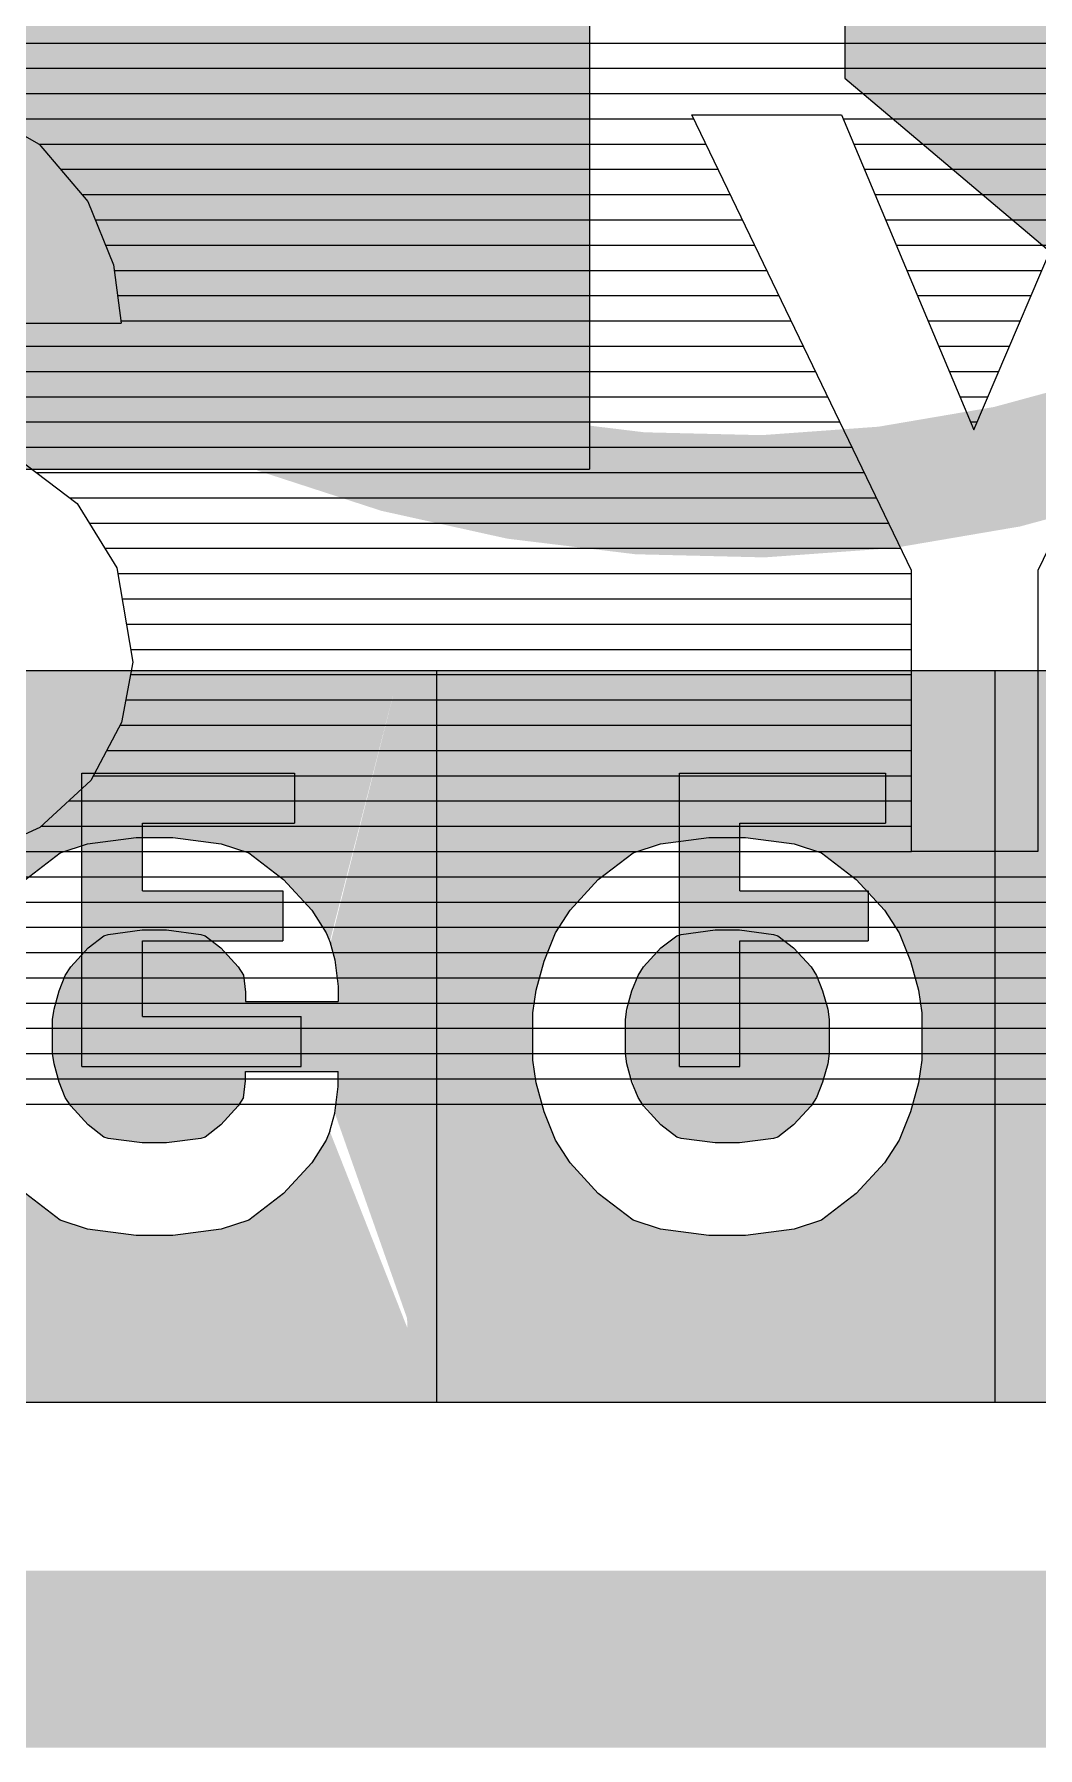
# Model space of a CAD drawing. Header units: inches. Extents: x 2625 to 3066, y 1222 to 1501.
# Drawn here: x 2754.82 to 2760.89, y 1228.25 to 1238.63 of the extents above; entities that cross this region are included whole.
import ezdxf

# ---------------------------------------------------------------- set-up
doc = ezdxf.new("R2010")
doc.units = ezdxf.units.IN
doc.header["$MEASUREMENT"] = 0
for name, color, linetype in [('WLogo Century', 7, 'Continuous'), ('WLogo RAE', 7, 'Continuous'), ('WLogoTSI', 7, 'Continuous')]:
    doc.layers.add(name, color=color, linetype=linetype)

# ---------------------------------------------------------------- blocks, each defined once
blk = doc.blocks.new('L-C')
for p, q in [((0.1270324163442094, 1.65340884153284), (0.1932816711124614, 1.65340884153284)), ((0.1932816711124614, 1.65340884153284), (0.1932816711124619, 1.605370372662967)), ((0.1383077772979617, 1.639704439161348), (0.1554452084233568, 1.639704439161348)), ((0.1383077772979617, 1.639704439161348), (0.1383077772979617, 1.603826664443519)), ((0.1554452084233568, 1.639704439161348), (0.1554452084233573, 1.608005729027745)), ((0.166720192852748, 1.639704439161348), (0.1820083998689288, 1.63970443916135)), ((0.1667201928527484, 1.63970443916135), (0.1667201928527484, 1.608005729027744)), ((0.1820083998689288, 1.63970443916135), (0.1820083998689293, 1.605370372662967)), ((0.1667201928527484, 1.608005729027744), (0.1554452084233573, 1.608005729027745)), ((0.1270324163442094, 1.603826664443515), (0.1383077772979617, 1.603826664443519)), ((0.1932816711124619, 1.605370372662967), (0.1820083998689293, 1.605370372662967)), ((0.1270324163442094, 1.518383881119674), (0.1932816711124614, 1.518383881119674)), ((0.1932816711124614, 1.518383881119674), (0.1932816711124619, 1.471800720316188)), ((0.1270324163442089, 1.504679478748179), (0.1554452084233568, 1.504679478748179)), ((0.1554452084233568, 1.504679478748179), (0.1554452084233573, 1.475695119289398)), ((0.1667201928527484, 1.504679478748181), (0.1667201928527484, 1.475695119289396)), ((0.166720192852748, 1.504679478748179), (0.1820083998689288, 1.504679478748181)), ((0.1820083998689288, 1.504679478748181), (0.1820083998689293, 1.471800720316188)), ((0.1667201928527484, 1.475695119289396), (0.1554452084233573, 1.475695119289398)), ((0.1932816711124619, 1.471800720316188), (0.1820083998689293, 1.471800720316188))]:
    blk.add_line(p, q)
at = {"linetype": 'Continuous'}
for p, q in [((0.1270324163442094, 1.65340884153284), (0.1270324163442094, 1.603826664443515)), ((0.1270324163442094, 1.518383881119674), (0.1270324163442089, 1.504679478748179))]:
    blk.add_line(p, q, dxfattribs=at)
at = {"const_width": 0.027645}
blk.add_lwpolyline([(0.7639685915227004, 1.320756006249591, 2.151008976655393), (0.323633761787711, 1.320756006249589, 2.249999834486906)], format="xyb", dxfattribs=at)
at = {"linetype": 'Continuous'}
for points in [[(0.1932816711124614, 1.65340884153284), (0.1820083998689288, 1.63970443916135), (0.1270324163442094, 1.65340884153284), (0.1383077772979617, 1.639704439161348)], [(0.1383077772979617, 1.639704439161348), (0.1383077772979617, 1.603826664443519), (0.1270324163442094, 1.65340884153284), (0.1270324163442094, 1.603826664443515)], [(0.1932816711124614, 1.65340884153284), (0.1932816711124619, 1.605370372662967), (0.1820083998689288, 1.63970443916135), (0.1820083998689293, 1.605370372662967)], [(0.1667201928527484, 1.63970443916135), (0.1667201928527484, 1.608005729027744), (0.1554452084233568, 1.639704439161348), (0.1554452084233573, 1.608005729027745)], [(0.1932816711124614, 1.518383881119674), (0.1820083998689288, 1.504679478748181), (0.1270324163442094, 1.518383881119674), (0.1270324163442089, 1.504679478748179)], [(0.1932816711124614, 1.518383881119674), (0.1932816711124619, 1.471800720316188), (0.1820083998689288, 1.504679478748181), (0.1820083998689293, 1.471800720316188)], [(0.1667201928527484, 1.504679478748181), (0.1667201928527484, 1.475695119289396), (0.1554452084233568, 1.504679478748179), (0.1554452084233573, 1.475695119289398)]]:
    blk.add_solid(points, dxfattribs=at)
blk = doc.blocks.new('L-RAE')
for p, q in [((0.0594479267226628, 1.705993330302196), (0.0594479267226626, 0.3093608324849608)), ((0.2703541088767609, 1.705607755315893), (0.2703541088767609, 1.540607755315894)), ((0.2248441578902917, 1.698751094915928), (0.2248441578902916, 1.046989262830203)), ((0.128244192307342, 1.618824253839928), (0.1320941331829861, 1.61834263094343)), ((0.1320941331829857, 1.61834263094343), (0.1341800829893552, 1.61834263094343)), ((0.1341800829893552, 1.61834263094343), (0.1341800829893551, 1.597426143293148)), ((0.1521197103648691, 1.61834263094343), (0.1500337605584997, 1.61834263094343)), ((0.1500337605584997, 1.61834263094343), (0.1500337605584997, 1.597426143293148)), ((0.1559696512405129, 1.618824253839928), (0.1521197103648687, 1.61834263094343)), ((0.1206587001936747, 1.599317424678783), (0.1247656874143372, 1.598179889856073)), ((0.1247656874143372, 1.598179889856073), (0.1307908986814555, 1.597426143293148)), ((0.1307908986814555, 1.597426143293148), (0.1341800829893551, 1.597426143293148)), ((0.1534229448663993, 1.597426143293148), (0.1500337605584997, 1.597426143293148)), ((0.1594481561335176, 1.598179889856073), (0.1534229448663993, 1.597426143293148)), ((0.1635551433541801, 1.599317424678783), (0.1594481561335176, 1.598179889856073)), ((0.2248441578902917, 1.575183048612383), (0.0594479267226628, 1.575183048612383)), ((0.8203541088767607, 1.540607755315893), (0.2703541088767609, 1.540607755315894)), ((0.358724897149575, 1.482960195971301), (0.2771518625300601, 1.386479585928517)), ((0.5700732106364556, 1.482960195971301), (0.358724897149575, 1.482960195971301)), ((0.2248441578902917, 1.449041690820527), (0.0594479267226628, 1.449041690820527))]:
    blk.add_line(p, q)
for points in [[(0.1206587001936747, 1.599317424678783), (0.1186782324439856, 1.600108989170254), (0.1135610108823218, 1.603396031335904), (0.1066162243324208, 1.609787498786228), (0.1005852202766384, 1.617639883658098), (0.0985748805151472, 1.623848743040576), (0.0971128193873423, 1.63480555319712), (0.0971128193873423, 1.638943388559949), (0.0971128193873423, 1.64308122392278), (0.0985748805151472, 1.654038034079323), (0.1005852202766384, 1.660246893461801), (0.1066162243324208, 1.66809927833367)], [(0.1775976192154341, 1.66809927833367), (0.1836286232712165, 1.660246893461801), (0.1856389630327077, 1.654038034079323), (0.1871010241605126, 1.64308122392278), (0.1871010241605126, 1.638943388559949), (0.1871010241605126, 1.63480555319712), (0.1856389630327077, 1.623848743040576), (0.1836286232712165, 1.617639883658098), (0.1775976192154341, 1.609787498786228), (0.1706528326655331, 1.603396031335904), (0.1655356111038692, 1.600108989170254), (0.1632253921501813, 1.599185627862528)], [(0.1282991490042411, 1.618788952460494), (0.1263911105331017, 1.62001457906914), (0.1221067708341767, 1.623957568178316), (0.1193725633524186, 1.627517514294706), (0.1190572702619083, 1.628491285246633), (0.1180293070376237, 1.636194928878351), (0.1180293070376237, 1.641691848241549), (0.1190572702619084, 1.649395491873266), (0.1193725633524186, 1.650369262825194), (0.1221067708341765, 1.653929208941581), (0.1263911105331022, 1.657872198050759), (0.1282991490042408, 1.659097824659405), (0.1317732891196089, 1.660486388524762), (0.1359467579639684, 1.661644768832536), (0.1382593177619597, 1.661974875596191), (0.1421069217740356, 1.661975887829963), (0.1459545257858953, 1.661974875596191), (0.1482670855838868, 1.661644768832536), (0.1524405544282461, 1.660486388524763), (0.1559146945436144, 1.659097824659405), (0.157822733014753, 1.657872198050759), (0.1621070727136784, 1.653929208941581), (0.1648412801954363, 1.650369262825194), (0.1651565732859465, 1.649395491873265), (0.1661845365102312, 1.641691848241549), (0.1661845365102312, 1.636194928878351), (0.1651565732859465, 1.628491285246632), (0.1648412801954363, 1.627517514294706), (0.1621070727136775, 1.623957568178316), (0.1578227330147527, 1.62001457906914), (0.1559696512405132, 1.618824253839928)]]:
    blk.add_lwpolyline(points)
for points in [[(0.1775976192154341, 1.480328408301359), (0.1706528326655331, 1.473936940851034), (0.1655356111038692, 1.470649898685385), (0.1591391031876545, 1.468093306417378), (0.1525598204981858, 1.466267172860141), (0.1474425989365219, 1.46553671414937), (0.1421069217739274, 1.465535310430952), (0.1367712446113329, 1.46553671414937), (0.131654023049669, 1.466267172860141), (0.1250747403602003, 1.468093306417378), (0.1186782324439856, 1.470649898685385), (0.1135610108823217, 1.473936940851034), (0.1066162243324207, 1.480328408301359), (0.1005852202766383, 1.488180793173229), (0.0985748805151471, 1.494389652555707), (0.0971128193873422, 1.505346462712251), (0.0971128193873422, 1.509484298075081), (0.0971128193873422, 1.513622133437911), (0.0985748805151472, 1.524578943594455), (0.1005852202766383, 1.530787802976933), (0.1066162243324208, 1.538640187848801), (0.1135610108823218, 1.545031655299126), (0.1186782324439856, 1.548318697464775), (0.1250747403602003, 1.550875289732783), (0.131654023049669, 1.552701423290019), (0.1367712446113329, 1.553431882000793), (0.1421069217739274, 1.55343328571921), (0.1474425989365219, 1.553431882000793), (0.1525598204981858, 1.552701423290019), (0.1591391031876545, 1.550875289732783), (0.1655356111038692, 1.548318697464775), (0.1706528326655331, 1.545031655299126), (0.1775976192154341, 1.538640187848801), (0.1836286232712165, 1.530787802976933), (0.1856389630327077, 1.524578943594455), (0.1871010241605126, 1.513622133437911), (0.1871010241605126, 1.509484298075081), (0.1871010241605126, 1.505346462712251), (0.1856389630327077, 1.494389652555707), (0.1836286232712165, 1.488180793173229)], [(0.1621070727136781, 1.494498477693448), (0.1578227330147534, 1.490555488584272), (0.1559146945436142, 1.489329861975626), (0.1524405544282463, 1.487941298110269), (0.1482670855838882, 1.486782917802494), (0.145954525785897, 1.486452811038839), (0.1421069217740811, 1.486451798805068), (0.1382593177619577, 1.486452811038839), (0.1359467579639681, 1.486782917802494), (0.131773289119608, 1.487941298110269), (0.1282991490042404, 1.489329861975626), (0.1263911105331011, 1.490555488584273), (0.1221067708341768, 1.494498477693448), (0.1193725633524185, 1.498058423809836), (0.1190572702619083, 1.499032194761765), (0.1180293070376236, 1.506735838393483), (0.1180293070376237, 1.512232757756679), (0.1190572702619083, 1.519936401388398), (0.1193725633524184, 1.520910172340323), (0.1221067708341766, 1.524470118456713), (0.1263911105331024, 1.52841310756589), (0.1282991490042396, 1.529638734174535), (0.1317732891196088, 1.531027298039894), (0.135946757963967, 1.532185678347668), (0.1382593177619577, 1.532515785111323), (0.1421069217740002, 1.532516797345094), (0.1459545257858956, 1.532515785111323), (0.1482670855838876, 1.532185678347668), (0.1524405544282466, 1.531027298039894), (0.1559146945436141, 1.529638734174536), (0.157822733014753, 1.528413107565889), (0.1621070727136782, 1.524470118456713), (0.1648412801954363, 1.520910172340324), (0.1651565732859465, 1.519936401388398), (0.1661845365102311, 1.512232757756679), (0.1661845365102311, 1.506735838393483), (0.1651565732859465, 1.499032194761764), (0.1648412801954364, 1.498058423809836)]]:
    blk.add_lwpolyline(points, close=True)
for points in [[(0.1005852202766384, 1.660246893461801), (0.0985748805151472, 1.654038034079323), (0.0858898469887632, 1.705993330302196), (0.0594479267226628, 1.705993330302196)], [(0.0985748805151472, 1.654038034079323), (0.0971128193873423, 1.64308122392278), (0.0594479267226628, 1.705993330302196), (0.0594479267226628, 1.664249861217659)], [(0.0969004866800218, 1.419451067027273), (0.0969549085601742, 1.348222763212031), (0.0594479267226628, 1.705993330302196), (0.0594479267226627, 1.315692258758387)], [(0.1066162243324208, 1.66809927833367), (0.1005852202766384, 1.660246893461801), (0.0858898469887632, 1.705993330302196), (0.1005852202766384, 1.660246893461801)], [(0.2703541088767609, 1.705607755315893), (0.2703541088767609, 1.540607755315894), (0.8203541088767607, 1.705607755315893), (0.8203541088767607, 1.540607755315893)], [(0.1775976192154341, 1.66809927833367), (0.1836286232712165, 1.660246893461801), (0.2248441578902917, 1.698920831610938), (0.2248441578902917, 1.675279937572514)], [(0.1836286232712165, 1.660246893461801), (0.1856389630327077, 1.654038034079323), (0.2248441578902917, 1.675279937572514), (0.1856389630327077, 1.654038034079323)], [(0.1856389630327077, 1.654038034079323), (0.1871010241605126, 1.64308122392278), (0.2248441578902917, 1.675279937572514), (0.2248441578902917, 1.640962506595269)], [(0.0971128193873423, 1.64308122392278), (0.0971128193873423, 1.63480555319712), (0.0594479267226628, 1.664249861217659), (0.0594479267226628, 1.62308128353849)], [(0.1459545257858953, 1.661974875596191), (0.1524405544282461, 1.660486388524763), (0.1282991490042411, 1.618788952460494), (0.1320941331829861, 1.61834263094343)], [(0.1320941331829861, 1.61834263094343), (0.1341800829893552, 1.61834263094343), (0.1459545257858953, 1.661974875596191), (0.1341800829893552, 1.61834263094343)], [(0.1500337605584997, 1.61834263094343), (0.1341800829893552, 1.61834263094343), (0.1459545257858953, 1.661974875596191), (0.1382593177619597, 1.661974875596191)], [(0.1521197103648691, 1.61834263094343), (0.1500337605584997, 1.61834263094343), (0.1382593177619597, 1.661974875596191), (0.1359467579639684, 1.661644768832536)], [(0.1559146945436144, 1.659097824659405), (0.157822733014753, 1.657872198050759), (0.1221067708341767, 1.623957568178316), (0.1263911105331017, 1.62001457906914)], [(0.1524405544282461, 1.660486388524763), (0.1559146945436144, 1.659097824659405), (0.1263911105331017, 1.62001457906914), (0.128244192307342, 1.618824253839928)], [(0.1621070727136775, 1.623957568178316), (0.1578227330147527, 1.62001457906914), (0.1282991490042408, 1.659097824659405), (0.1263911105331022, 1.657872198050759)], [(0.1578227330147527, 1.62001457906914), (0.1559696512405132, 1.618824253839928), (0.1317732891196089, 1.660486388524762), (0.1282991490042408, 1.659097824659405)], [(0.1559696512405129, 1.618824253839928), (0.1521197103648691, 1.61834263094343), (0.1359467579639684, 1.661644768832536), (0.1317732891196089, 1.660486388524762)], [(0.1190572702619083, 1.628491285246633), (0.1193725633524186, 1.627517514294706), (0.157822733014753, 1.657872198050759), (0.1193725633524186, 1.627517514294706)], [(0.157822733014753, 1.657872198050759), (0.1621070727136784, 1.653929208941581), (0.1193725633524186, 1.627517514294706), (0.1221067708341767, 1.623957568178316)], [(0.1648412801954363, 1.627517514294706), (0.1621070727136775, 1.623957568178316), (0.1263911105331022, 1.657872198050759), (0.1221067708341765, 1.653929208941581)], [(0.1621070727136784, 1.653929208941581), (0.1648412801954363, 1.650369262825194), (0.1180293070376237, 1.636194928878351), (0.1190572702619083, 1.628491285246633)], [(0.1648412801954363, 1.650369262825194), (0.1661845365102312, 1.641691848241549), (0.1180293070376237, 1.641691848241549), (0.1180293070376237, 1.636194928878351)], [(0.1193725633524186, 1.650369262825194), (0.1190572702619084, 1.649395491873266), (0.1661845365102312, 1.641691848241549), (0.1190572702619084, 1.649395491873266)], [(0.1661845365102312, 1.636194928878351), (0.1651565732859465, 1.628491285246632), (0.1221067708341765, 1.653929208941581), (0.1193725633524186, 1.650369262825194)], [(0.1651565732859465, 1.628491285246632), (0.1648412801954363, 1.627517514294706), (0.1193725633524186, 1.650369262825194), (0.1648412801954363, 1.627517514294706)], [(0.1661845365102312, 1.641691848241549), (0.1661845365102312, 1.636194928878351), (0.1190572702619084, 1.649395491873266), (0.1180293070376237, 1.641691848241549)], [(0.1871010241605126, 1.64308122392278), (0.1871010241605126, 1.63480555319712), (0.2248441578902917, 1.640962506595269), (0.1871010241605126, 1.63480555319712)], [(0.1856389630327077, 1.623848743040576), (0.1836286232712165, 1.617639883658098), (0.2248441578902917, 1.640962506595269), (0.2248441578902917, 1.614271170469128)], [(0.1871010241605126, 1.63480555319712), (0.1856389630327077, 1.623848743040576), (0.2248441578902917, 1.640962506595269), (0.1871010241605126, 1.63480555319712)], [(0.2248441578902917, 1.640962506595269), (0.1871010241605126, 1.63480555319712), (0.1856389630327077, 1.623848743040576), (0.1871010241605126, 1.63480555319712)], [(0.0971128193873423, 1.63480555319712), (0.0985748805151472, 1.623848743040576), (0.0594479267226628, 1.62308128353849), (0.0971128193873423, 1.63480555319712)], [(0.0594479267226628, 1.62308128353849), (0.0971128193873423, 1.63480555319712), (0.0985748805151472, 1.623848743040576)], [(0.0985748805151472, 1.623848743040576), (0.1005852202766384, 1.617639883658098), (0.0594479267226628, 1.62308128353849), (0.1005852202766384, 1.617639883658098)], [(0.1005852202766384, 1.617639883658098), (0.1066162243324208, 1.609787498786228), (0.0594479267226628, 1.62308128353849), (0.0594479267226628, 1.575183048612383)], [(0.1341800829893552, 1.61834263094343), (0.1341800829893551, 1.597426143293148), (0.1500337605584997, 1.61834263094343), (0.1500337605584997, 1.597426143293148)], [(0.1836286232712165, 1.617639883658098), (0.1775976192154341, 1.609787498786228), (0.2248441578902917, 1.614271170469128), (0.2248441578902917, 1.583576136619794)], [(0.1066162243324208, 1.609787498786228), (0.1135610108823218, 1.603396031335904), (0.0594479267226628, 1.575183048612383), (0.1135610108823218, 1.603396031335904)], [(0.1775976192154341, 1.609787498786228), (0.1706528326655331, 1.603396031335904), (0.2248441578902917, 1.583576136619794), (0.1706528326655331, 1.603396031335904)], [(0.1135610108823218, 1.603396031335904), (0.1186782324439856, 1.600108989170254), (0.0594479267226628, 1.575183048612383), (0.1186782324439856, 1.600108989170254)], [(0.1186782324439856, 1.600108989170254), (0.1247656874143372, 1.598179889856073), (0.0594479267226628, 1.575183048612383), (0.1206587001936747, 1.599317424678783)], [(0.1655356111038692, 1.600108989170254), (0.1635551433541801, 1.599317424678783), (0.2248441578902917, 1.583576136619794), (0.1655356111038692, 1.600108989170254)], [(0.2248441578902917, 1.583576136619794), (0.1655356111038692, 1.600108989170254), (0.1635551433541801, 1.599317424678783), (0.1655356111038692, 1.600108989170254)], [(0.1706528326655331, 1.603396031335904), (0.1655356111038692, 1.600108989170254), (0.2248441578902917, 1.583576136619794), (0.1706528326655331, 1.603396031335904)], [(0.2248441578902917, 1.583576136619794), (0.1706528326655331, 1.603396031335904), (0.1655356111038692, 1.600108989170254), (0.1706528326655331, 1.603396031335904)], [(0.1247656874143372, 1.598179889856073), (0.1307908986814555, 1.597426143293148), (0.0594479267226628, 1.575183048612383), (0.1307908986814555, 1.597426143293148)], [(0.1500337605584997, 1.597426143293148), (0.1341800829893551, 1.597426143293148), (0.2248441578902917, 1.575183048612383), (0.0594479267226628, 1.575183048612383)], [(0.1307908986814555, 1.597426143293148), (0.1307908986814555, 1.597426143293148), (0.0594479267226628, 1.575183048612383), (0.1341800829893551, 1.597426143293148)], [(0.1534229448663993, 1.597426143293148), (0.1500337605584997, 1.597426143293148), (0.2248441578902917, 1.575183048612383), (0.1500337605584997, 1.597426143293148)], [(0.1534229448663993, 1.597426143293148), (0.1594481561335176, 1.598179889856073), (0.2248441578902917, 1.575183048612383), (0.2248441578902917, 1.583576136619794)], [(0.1632253921501813, 1.599185627862528), (0.1594481561335176, 1.598179889856073), (0.2248441578902917, 1.583576136619794), (0.1594481561335176, 1.598179889856073)], [(0.2248441578902917, 1.585152449697113), (0.2248441578902917, 1.562444310728954), (0.0594479267226628, 1.581417992809335), (0.0594479267226628, 1.562799970791668)], [(0.100663461341738, 1.530787802976933), (0.1066944653975204, 1.538640187848801), (0.0594479267226628, 1.562444310728954), (0.0594479267226628, 1.569926905329633)], [(0.1066944653975204, 1.538640187848801), (0.1136392519474214, 1.545031655299126), (0.0594479267226628, 1.569926905329633), (0.1136392519474214, 1.545031655299126)], [(0.1136392519474214, 1.545031655299126), (0.1187564735090853, 1.548318697464775), (0.0594479267226628, 1.569926905329633), (0.0851177091089241, 1.569926905329633)], [(0.1251529814253, 1.550875289732783), (0.1317322641147687, 1.552701423290019), (0.0851177091089241, 1.569926905329633), (0.1178842692025335, 1.569926905329633)], [(0.1187564735090853, 1.548318697464775), (0.1251529814253, 1.550875289732783), (0.0851177091089241, 1.569926905329633), (0.1251529814253, 1.550875289732783)], [(0.1317322641147687, 1.552701423290019), (0.1368494856764326, 1.553431882000793), (0.1178842692025335, 1.569926905329633), (0.149605090774129, 1.569926905329633)], [(0.1525598204981858, 1.552701423290019), (0.1474425989365219, 1.553431882000793), (0.166407815410421, 1.569926905329633), (0.1346869938388255, 1.569926905329633)], [(0.1367712446113329, 1.553431882000793), (0.1421069217739274, 1.55343328571921), (0.1346869938388255, 1.569926905329633), (0.1474425989365219, 1.553431882000793)], [(0.1475208400016216, 1.553431882000793), (0.1421851628390271, 1.55343328571921), (0.149605090774129, 1.569926905329633), (0.1368494856764326, 1.553431882000793)], [(0.1591391031876545, 1.550875289732783), (0.1525598204981858, 1.552701423290019), (0.1991743755040304, 1.569926905329633), (0.166407815410421, 1.569926905329633)], [(0.1655356111038692, 1.548318697464775), (0.1591391031876545, 1.550875289732783), (0.1991743755040304, 1.569926905329633), (0.1591391031876545, 1.550875289732783)], [(0.1706528326655331, 1.545031655299126), (0.1655356111038692, 1.548318697464775), (0.2248441578902917, 1.569926905329633), (0.1991743755040304, 1.569926905329633)], [(0.1775976192154341, 1.538640187848801), (0.1706528326655331, 1.545031655299126), (0.2248441578902917, 1.569926905329633), (0.1706528326655331, 1.545031655299126)], [(0.1836286232712165, 1.530787802976933), (0.1775976192154341, 1.538640187848801), (0.2248441578902917, 1.562444310728954), (0.2248441578902917, 1.569926905329633)], [(0.0971910604524419, 1.513622133437911), (0.0986531215802468, 1.524578943594455), (0.0594479267226628, 1.53174927687962), (0.0594479267226628, 1.562444310728954)], [(0.0986531215802468, 1.524578943594455), (0.100663461341738, 1.530787802976933), (0.0594479267226628, 1.562444310728954), (0.100663461341738, 1.530787802976933)], [(0.1856389630327077, 1.524578943594455), (0.1836286232712165, 1.530787802976933), (0.2248441578902917, 1.562444310728954), (0.1836286232712165, 1.530787802976933)], [(0.1871010241605126, 1.513622133437911), (0.1856389630327077, 1.524578943594455), (0.2248441578902917, 1.53174927687962), (0.2248441578902917, 1.562444310728954)], [(0.0971910604524419, 1.505346462712251), (0.0971910604524419, 1.513622133437911), (0.0594479267226628, 1.505057940753478), (0.0594479267226628, 1.53174927687962)], [(0.1282991490042396, 1.529638734174535), (0.135946757963967, 1.532185678347668), (0.1382593177619577, 1.486452811038839), (0.145954525785897, 1.486452811038839)], [(0.1524405544282466, 1.531027298039894), (0.1559146945436141, 1.529638734174536), (0.1282991490042404, 1.489329861975626), (0.131773289119608, 1.487941298110269)], [(0.1459545257858956, 1.532515785111323), (0.1524405544282466, 1.531027298039894), (0.131773289119608, 1.487941298110269), (0.1359467579639681, 1.486782917802494)], [(0.1382593177619577, 1.532515785111323), (0.1459545257858956, 1.532515785111323), (0.1359467579639681, 1.486782917802494), (0.1382593177619577, 1.486452811038839)], [(0.135946757963967, 1.532185678347668), (0.1382593177619577, 1.532515785111323), (0.145954525785897, 1.486452811038839), (0.1382593177619577, 1.532515785111323)], [(0.1871010241605126, 1.505346462712251), (0.1871010241605126, 1.513622133437911), (0.2248441578902917, 1.505057940753478), (0.2248441578902917, 1.53174927687962)], [(0.1282991490042396, 1.529638734174535), (0.1221067708341766, 1.524470118456713), (0.1482670855838882, 1.486782917802494), (0.145954525785897, 1.486452811038839)], [(0.157822733014753, 1.528413107565889), (0.1621070727136782, 1.524470118456713), (0.1221067708341768, 1.494498477693448), (0.1263911105331011, 1.490555488584273)], [(0.1559146945436141, 1.529638734174536), (0.157822733014753, 1.528413107565889), (0.1263911105331011, 1.490555488584273), (0.1282991490042404, 1.489329861975626)], [(0.1621070727136782, 1.524470118456713), (0.1648412801954363, 1.520910172340324), (0.1193725633524185, 1.498058423809836), (0.1221067708341768, 1.494498477693448)], [(0.1221067708341766, 1.524470118456713), (0.1193725633524184, 1.520910172340323), (0.1524405544282463, 1.487941298110269), (0.1482670855838882, 1.486782917802494)], [(0.1180293070376236, 1.506735838393483), (0.1190572702619083, 1.499032194761765), (0.1651565732859465, 1.519936401388398), (0.1661845365102311, 1.512232757756679)], [(0.1190572702619083, 1.519936401388398), (0.1180293070376237, 1.512232757756679), (0.1559146945436142, 1.489329861975626), (0.1524405544282463, 1.487941298110269)], [(0.1648412801954363, 1.520910172340324), (0.1651565732859465, 1.519936401388398), (0.1190572702619083, 1.499032194761765), (0.1193725633524185, 1.498058423809836)], [(0.1193725633524184, 1.520910172340323), (0.1190572702619083, 1.519936401388398), (0.1559146945436142, 1.489329861975626), (0.1190572702619083, 1.519936401388398)], [(0.0971910604524419, 1.513622133437911), (0.0971910604524419, 1.505346462712251), (0.0594479267226628, 1.513910655396683), (0.0594479267226628, 1.487219319270541)], [(0.1661845365102311, 1.512232757756679), (0.1661845365102311, 1.506735838393483), (0.1180293070376237, 1.512232757756679), (0.1180293070376236, 1.506735838393483)], [(0.1871010241605126, 1.513622133437911), (0.1871010241605126, 1.505346462712251), (0.2248441578902917, 1.513910655396683), (0.2248441578902917, 1.487219319270541)], [(0.0971910604524419, 1.505346462712251), (0.0986531215802468, 1.494389652555707), (0.0594479267226628, 1.487219319270541), (0.0594479267226628, 1.456524285421208)], [(0.1661845365102311, 1.506735838393483), (0.1651565732859465, 1.499032194761764), (0.1180293070376236, 1.506735838393483), (0.1651565732859465, 1.499032194761764)], [(0.1651565732859465, 1.499032194761764), (0.1621070727136781, 1.494498477693448), (0.1180293070376236, 1.506735838393483), (0.1621070727136781, 1.494498477693448)], [(0.1621070727136781, 1.494498477693448), (0.1578227330147534, 1.490555488584272), (0.1180293070376236, 1.506735838393483), (0.1578227330147534, 1.490555488584272)], [(0.1578227330147534, 1.490555488584272), (0.1559146945436142, 1.489329861975626), (0.1180293070376236, 1.506735838393483), (0.1559146945436142, 1.489329861975626)], [(0.1871010241605126, 1.505346462712251), (0.1856389630327077, 1.494389652555707), (0.2248441578902917, 1.487219319270541), (0.2248441578902917, 1.456524285421208)], [(0.0986531215802468, 1.494389652555707), (0.100663461341738, 1.488180793173229), (0.0594479267226628, 1.456524285421208), (0.100663461341738, 1.488180793173229)], [(0.1856389630327077, 1.494389652555707), (0.1836286232712165, 1.488180793173229), (0.2248441578902917, 1.456524285421208), (0.1836286232712165, 1.488180793173229)], [(0.100663461341738, 1.488180793173229), (0.1066944653975204, 1.480328408301359), (0.0594479267226628, 1.456524285421208), (0.0594479267226628, 1.449041690820527)], [(0.1836286232712165, 1.488180793173229), (0.1775976192154341, 1.480328408301359), (0.2248441578902917, 1.456524285421208), (0.2248441578902917, 1.449041690820527)], [(0.1066944653975204, 1.480328408301359), (0.1136392519474214, 1.473936940851034), (0.0594479267226628, 1.449041690820527), (0.1136392519474214, 1.473936940851034)], [(0.1775976192154341, 1.480328408301359), (0.1706528326655331, 1.473936940851034), (0.2248441578902917, 1.449041690820527), (0.1706528326655331, 1.473936940851034)], [(0.358724897149575, 1.482960195971301), (0.2771518625300601, 1.386479585928517), (0.5700732106364556, 1.482960195971301), (0.5700732106364556, 1.44503896397863)], [(0.1136392519474214, 1.473936940851034), (0.1187564735090853, 1.470649898685385), (0.0594479267226628, 1.449041690820527), (0.0851177091089241, 1.449041690820527)], [(0.1706528326655331, 1.473936940851034), (0.1655356111038692, 1.470649898685385), (0.2248441578902917, 1.449041690820527), (0.1991743755040304, 1.449041690820527)], [(0.1187564735090853, 1.470649898685385), (0.1251529814253, 1.468093306417378), (0.0851177091089241, 1.449041690820527), (0.1251529814253, 1.468093306417378)], [(0.1655356111038692, 1.470649898685385), (0.1591391031876545, 1.468093306417378), (0.1991743755040304, 1.449041690820527), (0.1591391031876545, 1.468093306417378)], [(0.1251529814253, 1.468093306417378), (0.1317322641147687, 1.466267172860141), (0.0851177091089241, 1.449041690820527), (0.1178842692025335, 1.449041690820527)], [(0.1317322641147687, 1.466267172860141), (0.1368494856764326, 1.46553671414937), (0.1178842692025335, 1.449041690820527), (0.149605090774129, 1.449041690820527)], [(0.1525598204981858, 1.466267172860141), (0.1474425989365219, 1.46553671414937), (0.166407815410421, 1.449041690820527), (0.1346869938388255, 1.449041690820527)], [(0.1367712446113329, 1.46553671414937), (0.1421069217739274, 1.465535310430952), (0.1346869938388255, 1.449041690820527), (0.1474425989365219, 1.46553671414937)], [(0.1475208400016216, 1.46553671414937), (0.1421851628390271, 1.465535310430952), (0.149605090774129, 1.449041690820527), (0.1368494856764326, 1.46553671414937)], [(0.1591391031876545, 1.468093306417378), (0.1525598204981858, 1.466267172860141), (0.1991743755040304, 1.449041690820527), (0.166407815410421, 1.449041690820527)], [(0.0969004866800218, 1.419451067027273), (0.1873123145043074, 1.419451067027273), (0.0594479267226628, 1.449041690820527), (0.2248441578902917, 1.448911723133106)], [(0.1873123145043074, 1.419451067027273), (0.1873123145043074, 1.371624214543013), (0.2248441578902917, 1.448911723133106), (0.2248441578902917, 1.377669928832675)], [(0.2771518625300601, 1.386479585928517), (0.4518253907478462, 1.338172357443047), (0.5700732106364556, 1.44503896397863), (0.4518253907478462, 1.338172357443047)]]:
    blk.add_solid(points)
blk = doc.blocks.new('*X3')
at = {"color": 0}
for p, q in [((0.90625, 7.60625), (2.84375, 7.60625)), ((0.90625, 7.599999999999999), (2.84375, 7.599999999999999)), ((1.053133084630155, 7.59375), (1.581960567575245, 7.59375)), ((1.075977231457124, 7.5875), (1.248959045201489, 7.5875)), ((1.28592426106399, 7.5875), (1.351044006324988, 7.5875)), ((1.087084882960547, 7.581249999999999), (1.251975285727711, 7.581249999999999)), ((1.288552014009239, 7.581249999999999), (1.348382892049919, 7.581249999999999)), ((1.092416311506616, 7.575), (1.254991526253935, 7.575)), ((1.291179766954489, 7.575), (1.345721777774852, 7.575)), ((1.0977422710627, 7.568749999999999), (1.258007766780157, 7.568749999999999)), ((1.293807519899738, 7.568749999999999), (1.343060663499784, 7.568749999999999)), ((1.101028715098093, 7.5625), (1.261024007306378, 7.5625)), ((1.296435272844987, 7.5625), (1.340399549224716, 7.5625)), ((1.103546384073754, 7.55625), (1.2640402478326, 7.55625)), ((1.299063025790235, 7.55625), (1.337738434949649, 7.55625)), ((1.105695554022204, 7.549999999999999), (1.267056488358823, 7.549999999999999)), ((1.301690778735484, 7.549999999999999), (1.335077320674582, 7.549999999999999)), ((1.106520878550538, 7.54375), (1.270072728885045, 7.54375)), ((1.304318531680734, 7.54375), (1.332416206399514, 7.54375)), ((1.107346203078872, 7.537499999999999), (1.273088969411268, 7.537499999999999)), ((1.306946284625982, 7.537499999999999), (1.329755092124446, 7.537499999999999)), ((1.016078075000995, 7.53125), (1.276105209937489, 7.53125)), ((1.309574037571231, 7.53125), (1.327093977849379, 7.53125)), ((1.024829855024566, 7.525), (1.279121450463711, 7.525)), ((1.31220179051648, 7.525), (1.324432863574311, 7.525)), ((1.042179750395813, 7.518749999999999), (1.282137690989934, 7.518749999999999)), ((1.314829543461728, 7.518749999999999), (1.321771749299244, 7.518749999999999)), ((1.06006292546635, 7.5125), (1.285153931516156, 7.5125)), ((1.317457296406979, 7.5125), (1.319110635024176, 7.5125)), ((1.075505151914706, 7.506249999999999), (1.288170172042379, 7.506249999999999)), ((1.086410981234563, 7.5), (1.2911864125686, 7.5)), ((1.094689371379279, 7.49375), (1.294202653094822, 7.49375)), ((1.099545266544207, 7.487499999999999), (1.297218893621044, 7.487499999999999)), ((1.103395966768772, 7.48125), (1.300235134147267, 7.48125)), ((1.106598425531239, 7.474999999999999), (1.302881555836884, 7.474999999999999)), ((1.107640461294455, 7.46875), (1.302881555836884, 7.46875)), ((1.108682497057668, 7.4625), (1.302881555836884, 7.4625)), ((1.109724532820883, 7.456249999999999), (1.302881555836884, 7.456249999999999)), ((1.109687820576563, 7.45), (1.302881555836884, 7.45)), ((1.108543049178406, 7.443749999999999), (1.302881555836884, 7.443749999999999)), ((1.107176033358949, 7.4375), (1.302881555836884, 7.4375)), ((1.103866039151292, 7.43125), (1.302881555836884, 7.43125)), ((1.100556044943635, 7.424999999999999), (1.302881555836884, 7.424999999999999)), ((1.094441880424033, 7.41875), (1.302881555836884, 7.41875)), ((1.087682728148174, 7.412499999999999), (1.302881555836884, 7.412499999999999)), ((1.074186672593173, 7.40625), (1.302881555836884, 7.40625)), ((0.9062499999999998, 7.4), (2.84375, 7.4)), ((0.9062499999999998, 7.393749999999999), (2.84375, 7.393749999999999)), ((0.9062499999999998, 7.3875), (2.84375, 7.3875)), ((0.9062499999999998, 7.381249999999999), (2.84375, 7.381249999999999)), ((0.9062499999999998, 7.375), (2.84375, 7.375)), ((0.9062499999999998, 7.36875), (2.84375, 7.36875)), ((0.9062499999999998, 7.362499999999999), (2.84375, 7.362499999999999)), ((0.9062499999999998, 7.35625), (2.84375, 7.35625)), ((0.9062499999999998, 7.349999999999999), (2.84375, 7.349999999999999))]:
    blk.add_line(p, q, dxfattribs=at)
blk = doc.blocks.new('L-T')
for p, q in [((0.1768783021534528, 1.793009110092824), (0.1683552831900066, 1.811955865123518)), ((0.3558617422008901, 1.810798001943981), (0.3459708265442005, 1.793219626877701)), ((0.3016990182801367, 1.803793933204698), (0.3016990182801367, 1.772899127182693)), ((0.2684218672170369, 1.798798390225849), (0.2570578341889096, 1.783746246381965)), ((0.1885579972161624, 1.780377936098511), (0.1768783021534528, 1.793009110092824)), ((0.3459708265442005, 1.793219626877701), (0.3317657887436312, 1.781114753786743)), ((0.2028682556949262, 1.772799236470544), (0.1885579972161624, 1.780377936098511)), ((0.2570578341889096, 1.783746246381965), (0.2411692423066336, 1.773957093689305)), ((0.3317657887436312, 1.781114753786743), (0.3160876428638639, 1.774799172750363)), ((0.2178098521812144, 1.770062482502495), (0.2028682556949262, 1.772799236470544)), ((0.2411692423066336, 1.773957093689305), (0.2178098521812144, 1.770062482502495)), ((0.3160876428638639, 1.774799172750363), (0.3016990182801367, 1.772899127182693)), ((0.2404930460111254, 1.577433460897159), (0.3531988232056005, 1.631825098131294)), ((0.3531988232056005, 1.631825098131294), (0.3531988232056005, 1.594799459415932)), ((0.3531988232056005, 1.594799459415932), (0.2752729427524967, 1.562036265516449)), ((0.1709495185942798, 1.577433460897159), (0.2404930460111254, 1.577433460897159)), ((0.1709495185942798, 1.546249908844174), (0.1709495185942798, 1.577433460897159)), ((0.2752729427524967, 1.562036265516449), (0.3534260695777984, 1.528760361286693)), ((0.240448099446863, 1.546249908844174), (0.1709495185942798, 1.546249908844174)), ((0.3534260695777984, 1.491612687570148), (0.240448099446863, 1.546249908844174))]:
    blk.add_line(p, q)
blk.add_lwpolyline([(0.108476738513863, 1.974065016734043), (0.108476738513863, 0.0365650167340448), (0.4209767385138631, 0.0365650167340448), (0.4209767385138631, 1.974065016734043), (0.108476738513863, 1.974065016734043)])
at = {"rotation": 270}
blk.add_blockref('*X3', (-7.235273261486137, 2.880315016734043), dxfattribs=at)

msp = doc.modelspace()

# ---------------------------------------------------------------- linework, layer by layer
at = {"color": 7, "linetype": 'Continuous', "lineweight": 20, "const_width": 1.071224999999998}
msp.add_lwpolyline([(2632.093505604229, 1228.789727092314), (3060.583505604228, 1228.789727092314), (3060.583505604228, 1496.595977092314), (2632.093505604229, 1496.595977092314), (2632.093505604229, 1228.789727092314)], dxfattribs=at)

# ---------------------------------------------------------------- block references
at = {"layer": 'WLogo Century', "color": 7, "linetype": 'Continuous', "lineweight": 20, "xscale": 26.78062499999987, "yscale": 26.78062499999987, "zscale": 26.78062499999987, "rotation": 90}
msp.add_blockref('L-C', (2799.384173460705, 1228.977284200982), dxfattribs=at)
at = {"layer": 'WLogo RAE', "color": 7, "linetype": 'Continuous', "lineweight": 20, "xscale": 26.78062499999987, "yscale": 26.78062499999987, "zscale": 26.78062499999987, "rotation": 90}
msp.add_blockref('L-RAE', (2799.436075147361, 1228.754787504946), dxfattribs=at)
at = {"layer": 'WLogoTSI', "color": 7, "linetype": 'Continuous', "lineweight": 20, "xscale": 24.4737914456432, "yscale": 24.4737914456432, "zscale": 24.4737914456432, "rotation": 90}
msp.add_blockref('L-T', (2798.732414518296, 1229.495931644748), dxfattribs=at)

doc.saveas('drawing.dxf')
